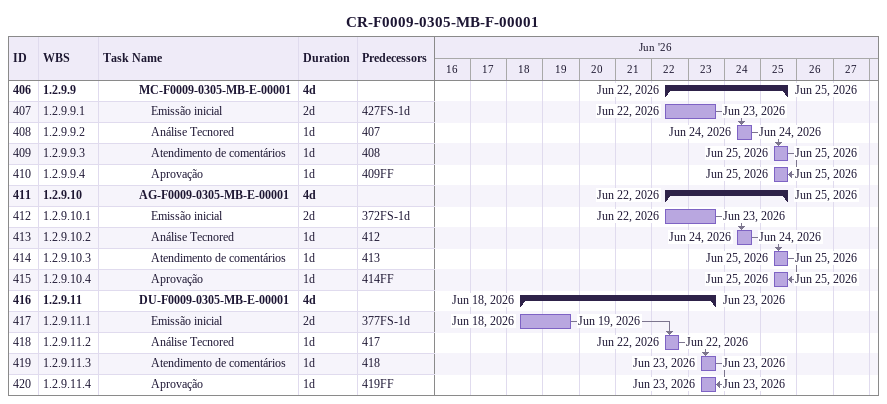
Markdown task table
CR-F0009-0305-MB-F-00001

| ID | WBS | Task | Duration | Start | Finish | Predecessors |
|---|---|---|---|---|---|---|
| 406 | 1.2.9.9 | **MC-F0009-0305-MB-E-00001** | 4d | 2026-06-22 | 2026-06-25 |  |
| 407 | 1.2.9.9.1 | Emissão inicial | 2d | 2026-06-22 | 2026-06-23 | 427FS-1d |
| 408 | 1.2.9.9.2 | Análise Tecnored | 1d | 2026-06-24 | 2026-06-24 | 407 |
| 409 | 1.2.9.9.3 | Atendimento de comentários | 1d | 2026-06-25 | 2026-06-25 | 408 |
| 410 | 1.2.9.9.4 | Aprovação | 1d | 2026-06-25 | 2026-06-25 | 409FF |
| 411 | 1.2.9.10 | **AG-F0009-0305-MB-E-00001** | 4d | 2026-06-22 | 2026-06-25 |  |
| 412 | 1.2.9.10.1 | Emissão inicial | 2d | 2026-06-22 | 2026-06-23 | 372FS-1d |
| 413 | 1.2.9.10.2 | Análise Tecnored | 1d | 2026-06-24 | 2026-06-24 | 412 |
| 414 | 1.2.9.10.3 | Atendimento de comentários | 1d | 2026-06-25 | 2026-06-25 | 413 |
| 415 | 1.2.9.10.4 | Aprovação | 1d | 2026-06-25 | 2026-06-25 | 414FF |
| 416 | 1.2.9.11 | **DU-F0009-0305-MB-E-00001** | 4d | 2026-06-18 | 2026-06-23 |  |
| 417 | 1.2.9.11.1 | Emissão inicial | 2d | 2026-06-18 | 2026-06-19 | 377FS-1d |
| 418 | 1.2.9.11.2 | Análise Tecnored | 1d | 2026-06-22 | 2026-06-22 | 417 |
| 419 | 1.2.9.11.3 | Atendimento de comentários | 1d | 2026-06-23 | 2026-06-23 | 418 |
| 420 | 1.2.9.11.4 | Aprovação | 1d | 2026-06-23 | 2026-06-23 | 419FF |
